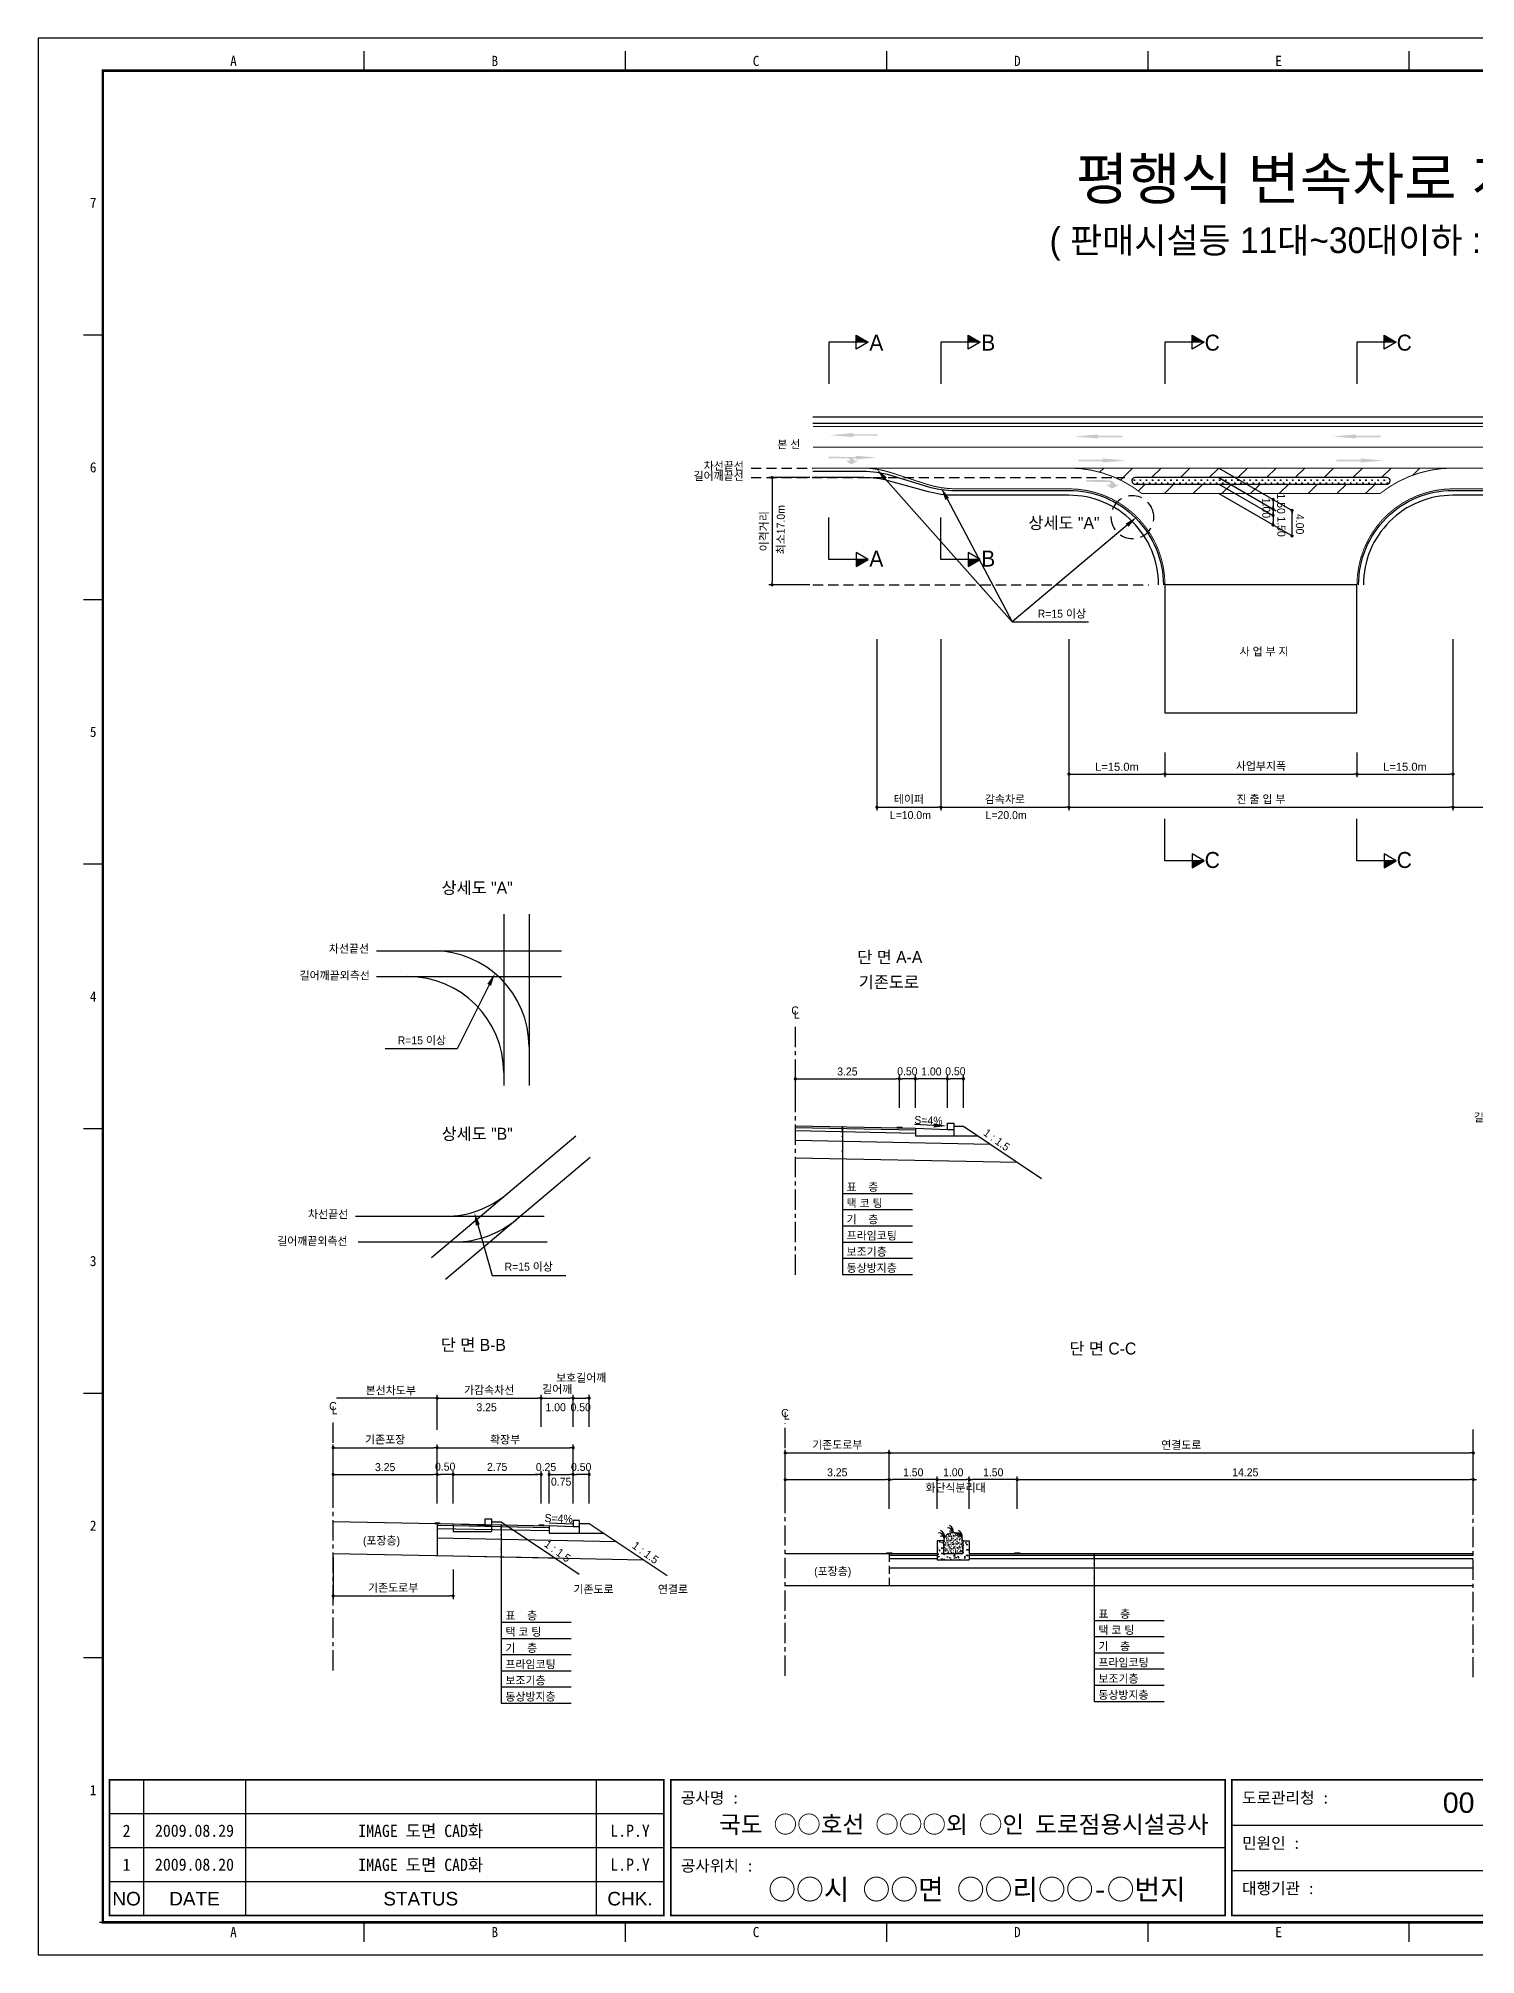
# Model space of a CAD drawing. Header units: millimetres. Extents: x 487 to 911, y -10 to 289.
# Drawn here: x 487.3 to 711.8, y -9.9 to 289.4 of the extents above; entities that cross this region are included whole.
import ezdxf
from ezdxf.enums import TextEntityAlignment as Align

# ---------------------------------------------------------------- set-up
doc = ezdxf.new("R2010")
doc.units = ezdxf.units.MM
doc.linetypes.add('CENTER', pattern=[50.8, 31.75, -6.35, 6.35, -6.35])
doc.linetypes.add('HIDDEN', pattern=[9.525, 6.35, -3.175])
for name, color, linetype in [('CC-GSTR-0004', 4, 'Continuous'), ('CM-LANE-0030', 30, 'Continuous'), ('CZ-DIMT-0002', 7, 'Continuous'), ('CZ-EXST-0002', 1, 'Continuous'), ('CZ-LIN1-0007', 7, 'Continuous'), ('CZ-LIN2-0003', 3, 'Continuous'), ('CZ-LINE-0001', 7, 'Continuous'), ('CZ-TEXT-BOX0', 7, 'Continuous'), ('TITLE', 7, 'Continuous')]:
    doc.layers.add(name, color=color, linetype=linetype)
doc.styles.add('견고딕', font='arial.ttf')
doc.styles.add('돋움', font='')
doc.styles.add('돋음체', font='')
doc.styles.get('돋움').set_extended_font_data('Dotum')
doc.styles.get('돋음체').set_extended_font_data('DotumChe')

# ---------------------------------------------------------------- blocks, each defined once
blk = doc.blocks.new('_Dot')
at = {"color": 0, "linetype": 'ByBlock', "lineweight": -2}
blk.add_line((-0.5, 0), (-1, 0), dxfattribs=at)
at = {"color": 0, "linetype": 'ByBlock', "const_width": 0.5}
blk.add_lwpolyline([(-0.25, 0, 1), (0.25, 0, 1)], format="xyb", close=True, dxfattribs=at)

msp = doc.modelspace()

# ---------------------------------------------------------------- hatches: boundary and pattern name
at = {"layer": 'CM-LANE-0030'}
h = msp.add_hatch(dxfattribs=at)
h.set_pattern_fill('ANSI31', color=256, style=0)
h.set_pattern_definition([(45, (64.0285, -8.1862), (-2.245064, 2.245064), [])])
h.paths.add_polyline_path([(708.29, 222.3), (648.29, 222.3, -0.170323), (659.69, 218.3), (696.89, 218.3, -0.170323)])
h.paths.add_polyline_path([(697.97, 220.8, -0.750696), (698.24, 219.88, 0.001926), (698.11, 219.8), (658.46, 219.8, 0.001926), (658.34, 219.88, -0.750696), (658.61, 220.8)], flags=16)
at = {"layer": 'CZ-EXST-0002'}
h = msp.add_hatch(dxfattribs=at)
h.set_pattern_fill('AR-CONC', color=256, scale=0.01, style=0)
h.set_pattern_definition([(50, (-480.4076, 3535.5528), (1.8218467, -0.15939086), [0.1905, -2.0955]), (355, (-480.4076, 3535.5528), (-0.3524283, 1.9105664), [0.1524, -1.6764]), (100.451, (-480.2558, 3535.5396), (1.469425, 1.7511669), [0.1619, -1.7809]), (46.1842, (-480.4076, 3536.0608), (2.7107904, -0.4204233), [0.28575, -3.14325]), (96.6356, (-480.1818, 3536.0258), (2.3740423, 2.4742556), [0.24285, -2.67135]), (351.184, (-480.4076, 3536.0608), (2.374046, 2.4742512), [0.2286, -2.5146]), (21, (-480.1536, 3535.9338), (1.5161488, -1.0226552), [0.1905, -2.0955]), (326, (-480.1536, 3535.9338), (0.6180203, 1.8418797), [0.1524, -1.6764]), (71.4514, (-480.0273, 3535.8486), (2.1341649, 0.8192286), [0.1619, -1.7809]), (37.5, (-480.40765, 3535.55285), (0.03088603, 0.84555039), [0, -1.65608, 0, -1.7018, 0, -1.68275]), (7.5, (-480.40765, 3535.55285), (0.66819663, 1.00180575), [0, -0.97028, 0, -1.61798, 0, -0.64135]), (327.5, (-480.9741, 3535.55285), (1.35590595, -0.05728744), [0, -0.635, 0, -1.9812, 0, -2.6289]), (317.5, (-481.2281, 3535.5528), (1.4812918, 0.2542649), [0, -0.8255, 0, -1.31572, 0, -1.8669])])
h.paths.add_polyline_path([(632.71, 51.71), (632.71, 54.71), (631.71, 54.71), (631.71, 52.71), (628.71, 52.71), (628.71, 54.71), (627.71, 54.71), (627.71, 51.71)])
h = msp.add_hatch(dxfattribs=at)
h.set_pattern_fill('AR-SAND', color=256, scale=0.01, style=0)
h.set_pattern_definition([(37.5, (-480.40765, 3535.55285), (-0.016000313, 0.489413237), [0, -0.38608, 0, -0.4318, 0, -0.41275]), (7.5, (-480.40765, 3535.55285), (0.44952328, 0.7168251), [0, -0.20828, 0, -0.34798, 0, -0.13335]), (327.5, (-480.72007, 3535.55285), (0.79099237, 0.001437185), [0, -0.127, 0, -0.4572, 0, -0.5969]), (317.5, (-480.7201, 3535.55285), (0.76355645, 0.22292932), [0, -0.0635, 0, -0.29972, 0, -0.3429])])
edge = h.paths.add_edge_path()
edge.add_ellipse((630.21, 54.71), major_axis=(-1.5, 0), ratio=0.829212, start_angle=180, end_angle=360)
edge.add_line((628.71, 54.71), (628.71, 52.71))
edge.add_line((628.71, 52.71), (631.71, 52.71))
edge.add_line((631.71, 52.71), (631.71, 54.71))
at = {"layer": 'CZ-LIN1-0007'}
for points in [[(614.59, 227.76), (614.59, 227.55), (618.42, 227.55), (618.42, 227.33), (614.59, 227.33), (614.59, 227.12), (610.94, 227.44)], [(652.83, 227.55), (652.83, 227.34), (656.65, 227.34), (656.65, 227.12), (652.83, 227.12), (652.83, 226.91), (649.18, 227.23)], [(693.15, 227.55), (693.15, 227.34), (696.97, 227.34), (696.97, 227.12), (693.15, 227.12), (693.15, 226.91), (689.5, 227.23)], [(613.86, 224.04, -0.267976), (614.76, 223.44), (615.32, 223.44), (614.29, 222.86), (613.45, 223.43), (614.06, 223.44, 0.504994), (613.79, 223.8), (610.74, 223.82), (610.74, 224.06)], [(614.99, 224.22), (614.99, 224.02), (611.56, 224.02), (611.56, 223.83), (614.99, 223.83), (614.99, 223.64), (618.26, 223.93)], [(653.55, 223.8), (653.55, 223.59), (649.73, 223.59), (649.73, 223.37), (653.55, 223.37), (653.55, 223.16), (657.2, 223.48)], [(693.87, 223.8), (693.87, 223.59), (690.05, 223.59), (690.05, 223.37), (693.87, 223.37), (693.87, 223.16), (697.52, 223.48)], [(654.53, 220.4, -0.267976), (655.56, 219.72), (656.19, 219.72), (655.01, 219.06), (654.07, 219.71), (654.76, 219.72, 0.504994), (654.46, 220.13), (650.99, 220.15), (650.99, 220.43)], [(622.17, 119.2), (622.17, 119.33), (621.42, 119.34), (621.42, 119.22)], [(549.95, 57.39), (549.95, 57.52), (549.2, 57.53), (549.2, 57.41)], [(566.2, 57.07), (566.2, 57.19), (565.45, 57.21), (565.45, 57.08)], [(620.59, 52.71), (620.59, 52.83), (619.84, 52.83), (619.84, 52.71)], [(640.59, 52.71), (640.59, 52.83), (639.84, 52.83), (639.84, 52.71)]]:
    msp.add_hatch(color=256, dxfattribs=at).paths.add_polyline_path(points)
at = {"layer": 'CZ-LIN2-0003'}
h = msp.add_hatch(dxfattribs=at)
h.set_pattern_fill('CROSS', color=256, scale=0.075, style=0)
h.set_pattern_definition([(0, (64.02854, -8.18623), (0.47625, 0.47625), [0.238125, -0.714375]), (90, (64.1476, -8.3053), (-0.47625, 0.47625), [0.238125, -0.714375])])
h.paths.add_polyline_path([(698.11, 219.8, -0.001926), (698.24, 219.88, 0.750696), (697.97, 220.8), (658.61, 220.8, 0.750696), (658.34, 219.88, -0.001926), (658.46, 219.8)])
at = {"layer": 'CZ-LINE-0001'}
for points in [[(615.03, 243.07), (615.03, 241.97), (616.94, 241.97)], [(632.53, 243.07), (632.53, 241.97), (634.43, 241.97)], [(667.53, 243.07), (667.53, 241.97), (669.43, 241.97)], [(697.53, 243.07), (697.53, 241.97), (699.43, 241.97)], [(616.94, 208.01), (615.03, 208.01), (615.03, 206.92)], [(634.43, 208.01), (632.53, 208.01), (632.53, 206.92)], [(669.43, 160.94), (667.53, 160.94), (667.53, 159.84)], [(699.43, 160.94), (697.53, 160.94), (697.53, 159.84)]]:
    msp.add_hatch(color=256, dxfattribs=at).paths.add_polyline_path(points)

# ---------------------------------------------------------------- linework, layer by layer
at = {"color": 0, "linetype": 'ByBlock', "lineweight": -2}
for p, q in [((680.18, 217.14), (680.18, 216.89)), ((680.18, 216.14), (680.18, 216.39)), ((680.18, 215.64), (680.18, 215.39)), ((680.18, 215.14), (680.18, 215.39)), ((680.18, 213.64), (680.18, 213.89)), ((683.14, 215.44), (683.14, 215.19)), ((683.14, 211.94), (683.14, 212.19)), ((549.33, 77), (549.08, 77)), ((711.71, 64.26), (711.96, 64.26))]:
    msp.add_line(p, q, dxfattribs=at)
at = {"color": 0, "linetype": 'ByBlock', "const_width": 0.25}
for points in [[(680.18, 217.27, 1), (680.18, 217.52, 1)], [(680.18, 216.02, 1), (680.18, 215.77, 1)], [(680.18, 215.77, 1), (680.18, 216.02, 1)], [(683.14, 215.56, 1), (683.14, 215.81, 1)], [(680.18, 215.02, 1), (680.18, 214.77, 1)], [(680.18, 213.52, 1), (680.18, 213.27, 1)], [(683.14, 211.81, 1), (683.14, 211.56, 1)], [(549.45, 77, 1), (549.7, 77, 1)], [(711.59, 64.26, 1), (711.34, 64.26, 1)]]:
    msp.add_lwpolyline(points, format="xyb", close=True, dxfattribs=at)
at = {"layer": 'CC-GSTR-0004'}
for p, q in [((629.29, 118.96), (629.29, 119.96)), ((629.29, 119.96), (630.29, 119.96)), ((630.29, 119.96), (630.29, 117.96)), ((624.29, 119.16), (624.29, 117.96)), ((624.29, 119.16), (629.29, 118.96)), ((624.29, 117.96), (630.29, 117.96)), ((629.29, 118.96), (630.29, 118.96))]:
    msp.add_line(p, q, dxfattribs=at)
for points in [[(608.29, 230.3), (778.29, 230.3)], [(608.29, 229.3), (778.29, 229.3)], [(571.83, 56.9), (570.83, 56.9), (567.08, 57.05), (567.08, 55.9), (571.83, 55.9), (571.83, 57.9), (570.83, 57.9), (570.83, 56.9)]]:
    msp.add_lwpolyline(points, dxfattribs=at)
for points in [[(608.29, 221.8), (616.09, 221.8, -0.072993), (620.4, 221.17), (620.4, 221.17), (626.18, 219.43), (626.18, 219.43, 0.072993), (630.49, 218.8), (648.29, 218.8, -0.414214), (663.04, 204.05)], [(693.54, 204.05, -0.414214), (708.29, 218.8), (747.17, 218.8), (747.17, 218.8, 0.03724), (749.39, 218.96), (767.18, 221.63, -0.03724), (769.41, 221.8), (769.41, 221.8), (778.29, 221.8)], [(662.29, 204.05, 0.414214), (648.29, 218.05), (630.31, 218.05, -0.067192), (626.34, 218.59), (620.24, 220.26, 0.067192), (616.26, 220.8), (608.29, 220.8)], [(778.29, 220.8), (769.31, 220.8), (769.31, 220.8, 0.034174), (767.27, 220.66), (749.3, 218.19), (749.3, 218.19, -0.034174), (747.26, 218.05), (747.26, 218.05), (708.29, 218.05, 0.414214), (694.29, 204.05)]]:
    msp.add_lwpolyline(points, format="xyb", dxfattribs=at)
at = {"layer": 'CM-LANE-0030', "const_width": 0.15}
msp.add_lwpolyline([(608.29, 225.55), (778.29, 225.55)], dxfattribs=at)
msp.add_lwpolyline([(696.89, 218.3), (659.69, 218.3, 0.170323), (648.29, 222.3), (708.29, 222.3, 0.170323)], format="xyb", close=True, dxfattribs=at)
at = {"layer": 'CZ-EXST-0002'}
for p, q in [((559.97, 152.62), (559.97, 125.84)), ((563.95, 152.62), (563.95, 125.84)), ((540.08, 146.88), (569.02, 146.88)), ((540.08, 142.86), (569.02, 142.86)), ((548.69, 98.97), (571.24, 117.96)), ((550.9, 95.6), (573.5, 114.63)), ((536.81, 105.4), (566.29, 105.4)), ((537.23, 101.4), (566.77, 101.4)), ((533.33, 57.73), (552.08, 57.35)), ((552.08, 57.35), (557.08, 57.15)), ((552.08, 57.35), (552.08, 56.15)), ((557.08, 58.15), (558.08, 58.15)), ((557.08, 57.15), (557.08, 58.15)), ((557.08, 57.15), (558.08, 57.15)), ((558.08, 58.15), (558.08, 56.15)), ((558.08, 57.65), (559.58, 57.65)), ((559.58, 57.65), (571.78, 49.52)), ((552.08, 56.15), (558.08, 56.15)), ((533.33, 52.73), (568, 52.03)), ((603.96, 52.71), (620.21, 52.71)), ((603.96, 47.71), (620.21, 47.71))]:
    msp.add_line(p, q, dxfattribs=at)
at = {"layer": 'CZ-LIN1-0007'}
for p, q in [((621.42, 119.34), (622.17, 119.33)), ((621.42, 119.22), (622.17, 119.2)), ((622.17, 119.33), (622.17, 119.2)), ((549.2, 57.53), (549.95, 57.52)), ((549.2, 57.41), (549.95, 57.39)), ((549.95, 57.52), (549.95, 57.39)), ((565.45, 57.21), (566.2, 57.19)), ((565.45, 57.08), (566.2, 57.07)), ((566.2, 57.19), (566.2, 57.07)), ((619.84, 52.71), (619.84, 52.83)), ((619.84, 52.83), (620.59, 52.83)), ((620.59, 52.71), (619.84, 52.71)), ((620.59, 52.83), (620.59, 52.71)), ((639.84, 52.83), (640.59, 52.83)), ((639.84, 52.71), (639.84, 52.83)), ((640.59, 52.71), (639.84, 52.71)), ((640.59, 52.83), (640.59, 52.71))]:
    msp.add_line(p, q, dxfattribs=at)
at = {"layer": 'CZ-LIN1-0007', "const_width": 0.15}
for points in [[(608.29, 228.8), (778.29, 228.8)], [(632.1, 222.3), (648.29, 222.3)], [(708.29, 222.3), (738.89, 222.3)]]:
    msp.add_lwpolyline(points, dxfattribs=at)
for points in [[(663.29, 204.05, 0.414214), (648.29, 219.05), (630.66, 219.05, -0.07872), (626.03, 219.78), (626.03, 219.78), (620.55, 221.56, 0.07872), (615.91, 222.3), (608.29, 222.3)], [(778.29, 222.3), (769.5, 222.3, 0.040295), (767.09, 222.1), (749.48, 219.24), (749.48, 219.24, -0.040295), (747.08, 219.05), (747.08, 219.05), (708.29, 219.05, 0.414214), (693.29, 204.05)]]:
    msp.add_lwpolyline(points, format="xyb", dxfattribs=at)
at = {"layer": 'CZ-LIN1-0007', "linetype": 'HIDDEN', "const_width": 0.15}
msp.add_lwpolyline([(615.91, 222.3), (632.1, 222.3)], dxfattribs=at)
at = {"layer": 'CZ-LIN1-0007'}
msp.add_ellipse((630.21, 54.71), major_axis=(-1.5, 0), ratio=0.829212, start_param=3.141593, end_param=6.283185, dxfattribs=at)
at = {"layer": 'CZ-LIN2-0003'}
for p, q in [((605.54, 119.54), (624.29, 119.16)), ((605.54, 119.29), (624.29, 118.91)), ((605.54, 118.79), (624.29, 118.41)), ((605.54, 117.29), (635.97, 116.68)), ((630.29, 119.46), (631.79, 119.46)), ((630.29, 117.96), (634.04, 117.96)), ((631.79, 119.46), (644, 111.33)), ((605.54, 114.54), (640.22, 113.84)), ((549.58, 57.4), (549.58, 52.4)), ((549.58, 57.4), (567.08, 57.05)), ((549.58, 57.15), (567.08, 56.8)), ((571.83, 57.4), (573.33, 57.4)), ((573.33, 57.4), (585.53, 49.27)), ((549.58, 56.65), (567.08, 56.3)), ((549.58, 55.15), (577.54, 54.59)), ((571.83, 55.9), (575.58, 55.9)), ((628.71, 54.71), (627.71, 54.71)), ((627.71, 54.71), (627.71, 51.71)), ((628.71, 54.71), (628.71, 52.71)), ((631.71, 54.71), (631.71, 52.71)), ((631.71, 54.71), (632.71, 54.71)), ((632.71, 54.71), (632.71, 51.71)), ((549.58, 52.4), (581.79, 51.76)), ((620.21, 52.71), (627.71, 52.71)), ((620.21, 52.46), (627.71, 52.46)), ((620.21, 51.96), (627.71, 51.96)), ((627.71, 51.71), (632.71, 51.71)), ((628.71, 52.71), (631.71, 52.71)), ((632.71, 52.71), (711.46, 52.71)), ((632.71, 52.46), (711.46, 52.46)), ((632.71, 51.96), (711.46, 51.96)), ((620.21, 50.46), (711.46, 50.46)), ((620.21, 47.71), (711.46, 47.71))]:
    msp.add_line(p, q, dxfattribs=at)
msp.add_lwpolyline([(658.34, 219.88, -0.001926), (658.46, 219.8), (698.11, 219.8, -0.001926), (698.24, 219.88, 0.750696), (697.97, 220.8), (658.61, 220.8, 0.750696)], format="xyb", close=True, dxfattribs=at)
msp.add_lwpolyline([(693.29, 204.05), (663.29, 204.05), (663.29, 184.05), (693.29, 184.05)], close=True, dxfattribs=at)
for centre, radius, start, end in [((548.95, 131.88), 15, 0, 90), ((544.97, 127.86), 15, 0, 90), ((550.84, 120.4), 15, 270, 310.097), ((552.3, 116.4), 15, 270, 310.097), ((629.23, 56.17), 1, 347.1802, 67.3267), ((627.94, 55.05), 0.88, 7.8639, 92.7752), ((628.4, 55.02), 0.44, 19.771, 124.0366), ((627.84, 55.39), 1, 347.1802, 67.3267), ((629.34, 55.83), 0.88, 7.8639, 92.7752), ((629.8, 55.8), 0.44, 19.771, 124.0366), ((630.73, 55.05), 0.88, 7.8639, 92.7752), ((631.19, 55.02), 0.44, 19.771, 124.0366), ((630.63, 55.39), 1, 347.1802, 67.3267)]:
    msp.add_arc(centre, radius, start, end, dxfattribs=at)
at = {"layer": 'CZ-LINE-0001'}
for p, q in [((615.03, 240.87), (615.03, 243.07)), ((615.03, 243.07), (616.94, 241.97)), ((632.53, 240.87), (632.53, 243.07)), ((632.53, 243.07), (634.43, 241.97)), ((667.53, 240.87), (667.53, 243.07)), ((667.53, 243.07), (669.43, 241.97)), ((697.53, 240.87), (697.53, 243.07)), ((697.53, 243.07), (699.43, 241.97)), ((616.94, 241.97), (610.79, 241.97)), ((610.79, 241.97), (610.79, 235.43)), ((616.94, 241.97), (615.03, 240.87)), ((634.43, 241.97), (628.29, 241.97)), ((628.29, 241.97), (628.29, 235.43)), ((634.43, 241.97), (632.53, 240.87)), ((669.43, 241.97), (663.29, 241.97)), ((663.29, 241.97), (663.29, 235.43)), ((669.43, 241.97), (667.53, 240.87)), ((699.43, 241.97), (693.29, 241.97)), ((693.29, 241.97), (693.29, 235.43)), ((699.43, 241.97), (697.53, 240.87)), ((671.68, 222.3), (683.14, 215.69)), ((607.79, 220.8), (601.41, 220.8)), ((601.91, 220.3), (601.91, 204.55)), ((671.68, 220.8), (680.68, 215.61)), ((671.68, 219.8), (680.18, 214.89)), ((671.68, 218.3), (683.14, 211.69)), ((680.18, 216.89), (680.18, 213.39)), ((683.14, 211.69), (683.14, 215.69)), ((610.79, 208.01), (610.79, 214.56)), ((628.29, 208.01), (628.29, 214.56)), ((616.94, 208.01), (610.79, 208.01)), ((616.94, 208.01), (615.03, 209.11)), ((615.03, 209.11), (615.03, 206.92)), ((615.03, 206.92), (616.94, 208.01)), ((634.43, 208.01), (628.29, 208.01)), ((634.43, 208.01), (632.53, 209.11)), ((632.53, 209.11), (632.53, 206.92)), ((632.53, 206.92), (634.43, 208.01)), ((607.79, 204.05), (601.41, 204.05)), ((639.4, 198.28), (651.34, 198.28)), ((618.29, 195.58), (618.29, 168.81)), ((628.29, 195.58), (628.29, 168.81)), ((628.29, 195.58), (628.29, 168.81)), ((648.29, 195.58), (648.29, 168.81)), ((708.29, 195.58), (708.29, 168.81)), ((648.29, 177.86), (648.29, 168.81)), ((648.29, 177.86), (648.29, 173.98)), ((663.29, 177.86), (663.29, 173.98)), ((663.29, 177.86), (663.29, 173.98)), ((693.29, 177.86), (693.29, 173.98)), ((693.29, 177.86), (693.29, 173.98)), ((708.29, 177.86), (708.29, 173.98)), ((708.29, 177.86), (708.29, 168.81)), ((648.79, 174.48), (662.79, 174.48)), ((663.79, 174.48), (692.79, 174.48)), ((693.79, 174.48), (707.79, 174.48)), ((618.79, 169.31), (627.79, 169.31)), ((628.79, 169.31), (647.79, 169.31)), ((648.79, 169.31), (707.79, 169.31)), ((708.79, 169.31), (747.79, 169.31)), ((663.29, 160.94), (663.29, 167.48)), ((693.29, 160.94), (693.29, 167.48)), ((669.43, 160.94), (667.53, 162.04)), ((667.53, 162.04), (667.53, 159.84)), ((699.43, 160.94), (697.53, 162.04)), ((697.53, 162.04), (697.53, 159.84)), ((669.43, 160.94), (663.29, 160.94)), ((667.53, 159.84), (669.43, 160.94)), ((699.43, 160.94), (693.29, 160.94)), ((697.53, 159.84), (699.43, 160.94)), ((605.54, 122.33), (605.54, 127.38)), ((606.04, 126.88), (621.29, 126.88)), ((621.79, 122.33), (621.79, 127.38)), ((621.79, 122.33), (621.79, 127.38)), ((623.79, 126.88), (622.29, 126.88)), ((624.29, 122.33), (624.29, 127.38)), ((624.29, 122.33), (624.29, 127.38)), ((628.79, 126.88), (624.79, 126.88)), ((629.29, 122.33), (629.29, 127.38)), ((629.29, 124.77), (629.29, 127.38)), ((631.29, 126.88), (629.79, 126.88)), ((631.79, 122.33), (631.79, 127.38)), ((612.89, 119.4), (612.89, 96.32)), ((612.89, 108.97), (623.83, 108.97)), ((612.89, 106.44), (623.83, 106.44)), ((612.89, 103.91), (623.83, 103.91)), ((612.89, 101.38), (623.83, 101.38)), ((612.89, 98.85), (623.83, 98.85)), ((612.89, 96.32), (623.83, 96.32)), ((549.58, 77), (533.83, 77)), ((549.58, 72.02), (549.58, 77.5)), ((549.58, 72.52), (549.58, 77.5)), ((550.08, 77), (565.33, 77)), ((565.83, 72.52), (565.83, 77.5)), ((565.83, 72.52), (565.83, 77.5)), ((566.33, 77), (570.33, 77)), ((570.83, 72.52), (570.83, 77.5)), ((570.83, 72.52), (570.83, 77.5)), ((571.33, 77), (572.83, 77)), ((573.33, 72.52), (573.33, 77.5)), ((533.33, 65.57), (533.33, 69.75)), ((533.83, 69.25), (549.08, 69.25)), ((549.58, 65.57), (549.58, 69.75)), ((549.58, 65.57), (549.58, 69.75)), ((550.08, 69.25), (570.33, 69.25)), ((570.83, 65.57), (570.83, 69.75)), ((603.96, 64.76), (603.96, 68.93)), ((620.21, 64.76), (620.21, 68.93)), ((620.21, 64.76), (620.21, 68.93)), ((711.46, 64.76), (711.46, 68.93)), ((604.46, 68.43), (619.71, 68.43)), ((620.71, 68.43), (710.96, 68.43)), ((533.33, 60.52), (533.33, 65.57)), ((533.83, 65.07), (549.08, 65.07)), ((549.58, 60.52), (549.58, 65.57)), ((549.58, 60.52), (549.58, 65.57)), ((551.58, 65.07), (550.08, 65.07)), ((552.08, 60.52), (552.08, 65.57)), ((552.08, 60.52), (552.08, 65.57)), ((552.58, 65.07), (565.33, 65.07)), ((565.33, 65.07), (564.83, 65.07)), ((565.83, 60.52), (565.83, 65.57)), ((565.83, 60.52), (565.83, 65.57)), ((567.08, 60.52), (567.08, 65.57)), ((567.08, 60.52), (567.08, 65.57)), ((567.58, 65.07), (568.08, 65.07)), ((567.58, 65.07), (570.33, 65.07)), ((570.83, 62.96), (570.83, 65.57)), ((570.83, 60.52), (570.83, 65.57)), ((572.83, 65.07), (571.33, 65.07)), ((573.33, 60.52), (573.33, 65.57)), ((603.96, 59.7), (603.96, 64.76)), ((604.46, 64.26), (619.71, 64.26)), ((620.21, 59.7), (620.21, 64.76)), ((620.21, 59.7), (620.21, 64.76)), ((627.21, 64.26), (620.71, 64.26)), ((627.71, 59.7), (627.71, 64.76)), ((627.71, 59.7), (627.71, 64.76)), ((628.21, 64.26), (632.21, 64.26)), ((632.71, 59.7), (632.71, 64.76)), ((632.71, 59.7), (632.71, 64.76)), ((639.71, 64.26), (633.21, 64.26)), ((640.21, 59.7), (640.21, 64.76)), ((640.21, 59.7), (640.21, 64.76)), ((640.71, 64.26), (710.96, 64.26)), ((711.46, 59.7), (711.46, 64.76)), ((711.46, 59.7), (711.46, 64.76)), ((559.59, 57.21), (559.59, 29.34)), ((533.33, 52.23), (533.33, 45.61)), ((652.24, 52.71), (652.24, 29.62)), ((552.08, 50.22), (552.08, 45.61)), ((533.83, 46.11), (551.58, 46.11)), ((559.59, 42), (570.52, 42)), ((652.24, 42.28), (663.17, 42.28)), ((559.59, 39.47), (570.52, 39.47)), ((652.24, 39.75), (663.17, 39.75)), ((559.59, 36.94), (570.52, 36.94)), ((652.24, 37.22), (663.17, 37.22)), ((559.59, 34.41), (570.52, 34.41)), ((652.24, 34.69), (663.17, 34.69)), ((559.59, 31.88), (570.52, 31.88)), ((652.24, 32.16), (663.17, 32.16)), ((559.59, 29.34), (570.52, 29.34)), ((652.24, 29.62), (663.17, 29.62))]:
    msp.add_line(p, q, dxfattribs=at)
at = {"layer": 'CZ-LINE-0001', "linetype": 'HIDDEN', "ltscale": 0.25}
for p, q in [((598.63, 222.3), (608.29, 222.3)), ((598.63, 220.8), (657.02, 220.8)), ((608.29, 204.05), (660.77, 204.05))]:
    msp.add_line(p, q, dxfattribs=at)
at = {"layer": 'CZ-LINE-0001', "linetype": 'HIDDEN', "ltscale": 0.35}
msp.add_line((661.53, 215.02), (661.53, 215.02), dxfattribs=at)
at = {"layer": 'CZ-LINE-0001', "linetype": 'CENTER', "ltscale": 0.1}
for p, q in [((605.54, 96.26), (605.54, 135.64)), ((533.33, 34.45), (533.33, 73.83)), ((603.96, 33.63), (603.96, 73.01)), ((711.46, 33.38), (711.46, 72.76))]:
    msp.add_line(p, q, dxfattribs=at)
at = {"layer": 'CZ-LINE-0001', "linetype": 'HIDDEN', "ltscale": 0.2}
msp.add_line((620.21, 52.71), (620.21, 47.71), dxfattribs=at)
at = {"layer": 'CZ-LINE-0001'}
for points in [[(619.59, 220.62), (639.4, 198.28)], [(629.25, 217.47), (639.4, 198.28)], [(657.36, 213.37), (639.4, 198.28)], [(557.71, 141.56), (552.7, 131.54), (541.47, 131.54)], [(627.16, 119.6), (624.16, 119.72)], [(555.93, 104.05), (558.17, 96.17), (569.66, 96.17)], [(570.72, 57.31), (567.08, 57.46)]]:
    msp.add_lwpolyline(points, dxfattribs=at)
at = {"layer": 'CZ-LINE-0001', "linetype": 'HIDDEN', "ltscale": 0.35}
msp.add_arc((658.2, 214.62), 3.35, 6.7667, 6.749, dxfattribs=at)
at = {"layer": 'CZ-LINE-0001', "linetype": 'ByBlock'}
for centre, start, end in [((612.89, 119.34), 0, 180), ((612.89, 119.34), 0, 180), ((612.89, 119.34), 180, 0), ((612.89, 119.34), 180, 0), ((612.89, 119.14), 0, 180), ((612.89, 119.14), 0, 180), ((612.89, 119.14), 180, 0), ((612.89, 119.14), 180, 0), ((612.89, 118.9), 0, 180), ((612.89, 118.9), 0, 180), ((612.89, 118.9), 180, 0), ((612.89, 118.9), 180, 0), ((612.89, 118.65), 0, 180), ((612.89, 118.65), 0, 180), ((612.89, 118.65), 180, 0), ((612.89, 118.65), 180, 0), ((612.89, 117.85), 0, 180), ((612.89, 117.85), 0, 180), ((612.89, 117.85), 180, 0), ((612.89, 117.85), 180, 0), ((612.89, 115.62), 0, 180), ((612.89, 115.62), 0, 180), ((612.89, 115.62), 180, 0), ((612.89, 115.62), 180, 0), ((652.24, 52.65), 0, 180), ((652.24, 52.65), 0, 180), ((652.24, 52.65), 180, 0), ((652.24, 52.65), 180, 0), ((652.24, 52.44), 0, 180), ((652.24, 52.44), 0, 180), ((652.24, 52.44), 180, 0), ((652.24, 52.44), 180, 0), ((652.24, 52.21), 0, 180), ((652.24, 52.21), 0, 180), ((652.24, 52.21), 180, 0), ((652.24, 52.21), 180, 0), ((652.23, 51.96), 0, 180), ((652.23, 51.96), 0, 180), ((652.23, 51.96), 180, 0), ((652.23, 51.96), 180, 0), ((652.23, 51.16), 0, 180), ((652.23, 51.16), 0, 180), ((652.23, 51.16), 180, 0), ((652.23, 51.16), 180, 0), ((652.23, 48.93), 0, 180), ((652.23, 48.93), 0, 180), ((652.23, 48.93), 180, 0), ((652.23, 48.93), 180, 0)]:
    msp.add_arc(centre, 0.0625, start, end, dxfattribs=at)
at = {"layer": 'CZ-LINE-0001'}
for centre, start, end in [((559.59, 57.15), 0, 180), ((559.59, 57.15), 0, 180), ((559.59, 57.15), 180, 0), ((559.59, 57.15), 180, 0), ((559.59, 56.94), 0, 180), ((559.59, 56.94), 0, 180), ((559.59, 56.94), 180, 0), ((559.59, 56.94), 180, 0), ((559.58, 56.46), 0, 180), ((559.58, 56.46), 0, 180), ((559.58, 56.46), 180, 0), ((559.58, 56.46), 180, 0), ((559.58, 55.66), 0, 180), ((559.58, 55.66), 0, 180), ((559.58, 55.66), 180, 0), ((559.58, 55.66), 180, 0), ((559.59, 56.71), 0, 180), ((559.59, 56.71), 0, 180), ((559.59, 56.71), 180, 0), ((559.59, 56.71), 180, 0), ((559.58, 53.42), 0, 180), ((559.58, 53.42), 0, 180), ((559.58, 53.42), 180, 0), ((559.58, 53.42), 180, 0)]:
    msp.add_arc(centre, 0.0625, start, end, dxfattribs=at)
for points in [[(619.34, 220.4), (618.26, 222.11), (619.84, 220.84)], [(628.96, 217.31), (628.32, 219.23), (629.55, 217.62)], [(657.15, 213.62), (658.89, 214.66), (657.58, 213.11)], [(557.41, 141.71), (558.6, 143.35), (558, 141.41)], [(627.18, 119.93), (629.16, 119.52), (627.15, 119.27)], [(555.61, 103.96), (555.39, 105.98), (556.25, 104.14)]]:
    msp.add_solid(points, dxfattribs=at)
at = {"layer": 'TITLE', "color": 7, "linetype": 'Continuous'}
for p, q in [((538.17, 284.39), (538.17, 287.41)), ((578.99, 284.39), (578.99, 287.41)), ((619.81, 284.39), (619.81, 287.41)), ((660.64, 284.39), (660.64, 287.41)), ((701.46, 284.39), (701.46, 287.41)), ((497.34, 243.06), (494.32, 243.06)), ((497.34, 201.73), (494.32, 201.73)), ((497.34, 160.4), (494.32, 160.4)), ((497.34, 119.07), (494.32, 119.07)), ((497.34, 77.74), (494.32, 77.74)), ((497.34, 36.42), (494.32, 36.42)), ((538.17, -7.94), (538.17, -4.91)), ((578.99, -7.94), (578.99, -4.91)), ((619.81, -7.94), (619.81, -4.91)), ((660.64, -7.94), (660.64, -4.91)), ((701.46, -7.94), (701.46, -4.91))]:
    msp.add_line(p, q, dxfattribs=at)
at = {"layer": 'TITLE', "ltscale": 150}
for p, q in [((503.71, 17.37), (503.71, -3.85)), ((519.62, 17.37), (519.62, -3.85)), ((574.4, 17.37), (574.4, -3.85)), ((585.01, 12.06), (498.4, 12.06)), ((673.74, 10.3), (760.35, 10.3)), ((585.01, 6.76), (498.4, 6.76)), ((672.68, 6.76), (586.07, 6.76)), ((673.74, 3.22), (760.35, 3.22)), ((585.01, 1.45), (498.4, 1.45))]:
    msp.add_line(p, q, dxfattribs=at)
at = {"layer": 'TITLE'}
msp.add_line((905.7, -4.91), (496.84, -4.91), dxfattribs=at)
msp.add_lwpolyline([(487.26, -9.95), (910.62, -9.95), (910.62, 289.43), (487.26, 289.43)], close=True, dxfattribs=at)
at = {"layer": 'TITLE', "linetype": 'Continuous', "const_width": 0.403}
msp.add_lwpolyline([(497.34, -4.91), (497.34, 284.39), (905.59, 284.39), (905.59, -4.91)], close=True, dxfattribs=at)
at = {"layer": 'TITLE', "ltscale": 150, "const_width": 0.265}
for points in [[(498.4, 17.37), (585.01, 17.37), (585.01, -3.85), (498.4, -3.85)], [(586.07, 17.37), (672.68, 17.37), (672.68, -3.85), (586.07, -3.85)], [(760.35, -3.85), (673.74, -3.85), (673.74, 17.37), (760.35, 17.37)]]:
    msp.add_lwpolyline(points, close=True, dxfattribs=at)

# ---------------------------------------------------------------- block references
at = {"layer": 'CZ-LINE-0001', "xscale": 0.5, "yscale": 0.5, "zscale": 0.5}
for p, rotation in [((601.91, 220.8), 90), ((601.91, 204.05), 270), ((648.29, 174.48), 180), ((663.29, 174.48), 180), ((693.29, 174.48), 180), ((618.29, 169.31), 180), ((628.29, 169.31), 180), ((648.29, 169.31), 180), ((708.29, 169.31), 180), ((605.54, 126.88), 180), ((621.79, 126.88), 180), ((624.29, 126.88), 180), ((629.29, 126.88), 180), ((549.58, 77), 180), ((565.83, 77), 180), ((570.83, 77), 180), ((533.33, 69.25), 180), ((549.58, 69.25), 180), ((603.96, 68.43), 180), ((620.21, 68.43), 180), ((533.33, 65.07), 180), ((549.58, 65.07), 180), ((552.08, 65.07), 180), ((567.08, 65.07), 180), ((567.08, 65.07), 180), ((570.83, 65.07), 180), ((603.96, 64.26), 180), ((620.21, 64.26), 180), ((627.71, 64.26), 180), ((632.71, 64.26), 180), ((640.21, 64.26), 180), ((533.33, 46.11), 180)]:
    msp.add_blockref('_Dot', p, dxfattribs=dict(at, rotation=rotation))
for p in [(663.29, 174.48), (693.29, 174.48), (708.29, 174.48), (628.29, 169.31), (648.29, 169.31), (708.29, 169.31), (621.79, 126.88), (624.29, 126.88), (629.29, 126.88), (631.79, 126.88), (565.83, 77), (570.83, 77), (573.33, 77), (549.58, 69.25), (570.83, 69.25), (620.21, 68.43), (711.46, 68.43), (549.58, 65.07), (552.08, 65.07), (565.83, 65.07), (565.83, 65.07), (570.83, 65.07), (573.33, 65.07), (620.21, 64.26), (627.71, 64.26), (632.71, 64.26), (640.21, 64.26), (711.46, 64.26), (552.08, 46.11)]:
    msp.add_blockref('_Dot', p, dxfattribs=at)

# ---------------------------------------------------------------- texts
at = {"layer": 'CZ-DIMT-0002', "style": '돋움'}
for s, height, p in [('A', 2.5, (618.19, 241.89)), ('B', 2.5, (635.68, 241.89)), ('C', 2.5, (670.68, 241.89)), ('C', 2.5, (700.68, 241.89)), ('본 선', 1.25, (604.51, 225.99)), ('길어깨끝선', 1.25, (593.56, 221.04)), ('차선끝선', 1.25, (594.36, 222.63)), ('상세도 "A"', 1.875, (647.51, 213.73)), ('A', 2.5, (618.19, 208.15)), ('B', 2.5, (635.68, 208.15)), ('R=15 이상', 1.25, (647.18, 199.54)), ('사 업 부 지', 1.25, (678.78, 193.64)), ('L=10.0m', 1.25, (623.51, 168.08)), ('L=20.0m', 1.25, (638.47, 168.08)), ('C', 2.5, (670.68, 161.07)), ('C', 2.5, (700.68, 161.07)), ('차선끝선', 1.25, (535.8, 147.21)), ('길어깨끝외측선', 1.25, (533.57, 143.02)), ('C', 1.25, (605.5, 137.56)), ('L', 1.25, (605.76, 136.91)), ('R=15 이상', 1.25, (547.18, 132.89)), ('차선끝선', 1.25, (532.54, 105.73)), ('길어깨끝외측선', 1.25, (530.08, 101.55)), ('R=15 이상', 1.25, (563.88, 97.53)), ('C', 1.25, (533.29, 75.76)), ('L', 1.25, (533.55, 75.1)), ('C', 1.25, (603.92, 74.68)), ('L', 1.25, (604.18, 74.28))]:
    msp.add_text(s, height=height, dxfattribs=at).set_placement(p, align=Align.MIDDLE_CENTER)
msp.add_text('최소17.0m', height=1.25, rotation=90, dxfattribs=at).set_placement((603.89, 208.83))
for s, rotation, p in [('S=4%', 357.7094, (626.34, 120.39)), ('1 : 1.5', 323.8881, (637, 117.35)), ('S=4%', 357.7094, (568.56, 58.2)), ('1 : 1.5', 323.8881, (568.38, 53.11)), ('1 : 1.5', 323.8881, (582.13, 52.86))]:
    msp.add_text(s, height=1.25, rotation=rotation, dxfattribs=at).set_placement(p, align=Align.MIDDLE_CENTER)
for s, p in [('길어깨외측선', (711.54, 120.22)), ('표    층', (613.55, 109.36)), ('택 코 팅', (613.55, 106.83)), ('기    층', (613.55, 104.3)), ('프라임코팅', (613.55, 101.77)), ('보조기층', (613.55, 99.24)), ('동상방지층', (613.55, 96.7)), ('3.25', (555.71, 74.95)), ('1.00', (566.5, 74.95)), ('0.50', (570.41, 74.95)), ('화단식분리대', (625.86, 62.38)), ('(포장층)', (537.98, 54.11)), ('기존도로', (570.87, 46.51)), ('연결로', (584.06, 46.51)), ('(포장층)', (608.48, 49.32)), ('표    층', (560.24, 42.39)), ('표    층', (652.89, 42.67)), ('택 코 팅', (560.24, 39.86)), ('기    층', (652.89, 37.61)), ('택 코 팅', (652.89, 40.14)), ('프라임코팅', (560.24, 34.8)), ('기    층', (560.24, 37.33)), ('프라임코팅', (652.89, 35.08)), ('보조기층', (560.24, 32.26)), ('보조기층', (652.89, 32.54)), ('동상방지층', (560.24, 29.73)), ('동상방지층', (652.89, 30.01))]:
    msp.add_text(s, height=1.25, dxfattribs=at).set_placement(p)
at = {"layer": 'CZ-DIMT-0002', "char_height": 1.25, "attachment_point": 5, "rotation": 270, "style": '돋움'}
for s, insert in [('1.00', (679.11, 216.06)), ('1.50', (681.43, 216.73)), ('1.50', (681.47, 213.15)), ('4.00', (684.36, 213.53))]:
    msp.add_mtext(s, dxfattribs=dict(at, insert=insert))
at = {"layer": 'CZ-DIMT-0002', "insert": (542.33, 78.14), "char_height": 1.25, "attachment_point": 5, "style": '돋움'}
msp.add_mtext('본선차도부', dxfattribs=at)
at = {"layer": 'CZ-LINE-0001', "insert": (600.71, 212.42), "char_height": 1.25, "attachment_point": 5, "rotation": 90, "style": '돋움'}
msp.add_mtext('\\A1;이격거리', dxfattribs=at)
at = {"layer": 'CZ-LINE-0001', "char_height": 1.25, "attachment_point": 5, "style": '돋움'}
for s, insert in [('\\A1;{\\fArial|b0|i0|c0|p32;L=15.0m}', (655.79, 175.62)), ('\\A1;사업부지폭', (678.29, 175.67)), ('\\A1;{\\fArial|b0|i0|c0|p32;L=15.0m}', (700.79, 175.62)), ('\\A1;테이퍼', (623.29, 170.5)), ('\\A1;감속차로', (638.29, 170.5)), ('\\A1;진 출 입 부', (678.29, 170.5)), ('\\A1;3.25', (613.67, 128.02)), ('\\A1;0.50', (623.04, 128.05)), ('\\A1;1.00', (626.79, 128.02)), ('\\A1;0.50', (630.54, 128.05)), ('\\A1;보호길어깨', (572.08, 80.11)), ('\\A1;가감속차선', (557.7, 78.19)), ('\\A1;길어깨', (568.33, 78.32)), ('\\A1;기존포장', (541.45, 70.45)), ('\\A1;확장부', (560.2, 70.45)), ('\\A1;기존도로부', (612.09, 69.63)), ('\\A1;연결도로', (665.84, 69.62)), ('\\A1;3.25', (541.45, 66.21)), ('\\A1;0.50', (550.83, 66.29)), ('\\A1;2.75', (558.95, 66.25)), ('\\A1;0.25', (566.58, 66.22)), ('\\A1;0.50', (572.08, 66.24)), ('\\A1;3.25', (612.09, 65.4)), ('\\A1;1.50', (623.96, 65.4)), ('\\A1;1.00', (630.21, 65.4)), ('\\A1;1.50', (636.46, 65.4)), ('\\A1;14.25', (675.84, 65.4)), ('\\A1;0.75', (568.95, 63.94)), ('\\A1;기존도로부', (542.7, 47.3))]:
    msp.add_mtext(s, dxfattribs=dict(at, insert=insert))
at = {"layer": 'CZ-TEXT-BOX0', "style": '돋움'}
for s, p in [('상세도 "A"', (555.82, 156.73)), ('단 면 A-A', (620.3, 145.89)), ('기존도로', (620.16, 141.99)), ('상세도 "B"', (555.83, 118.3)), ('단 면 B-B', (555.23, 85.32)), ('단 면 C-C', (653.59, 84.75))]:
    msp.add_text(s, height=1.875, dxfattribs=at).set_placement(p, align=Align.MIDDLE_CENTER)
at = {"layer": 'TITLE', "color": 3, "linetype": 'Continuous', "style": '돋음체'}
for s, p in [('A', (517.75, 285.9)), ('B', (558.58, 285.9)), ('C', (599.4, 285.9)), ('D', (640.23, 285.9)), ('E', (681.05, 285.9)), ('7', (495.83, 263.73)), ('6', (495.83, 222.4)), ('5', (495.83, 181.07)), ('4', (495.83, 139.74)), ('3', (495.83, 98.41)), ('2', (495.83, 57.09)), ('1', (495.83, 15.76)), ('A', (517.75, -6.42)), ('B', (558.58, -6.42)), ('C', (599.4, -6.42)), ('D', (640.23, -6.42)), ('E', (681.05, -6.42))]:
    msp.add_text(s, height=1.59, dxfattribs=at).set_placement(p, align=Align.MIDDLE)
at = {"layer": 'TITLE', "style": '돋움'}
for s, height, p in [('평행식 변속차로 계획평면도', 6.5, (700.68, 267.51)), ('( 판매시설등 11대~30대이하 : 2차로 1개소 연결 )', 4, (700.72, 257.88))]:
    msp.add_text(s, height=height, dxfattribs=at).set_placement(p, align=Align.MIDDLE_CENTER)
at = {"layer": 'TITLE', "style": '돋음체'}
for s, p in [('공사명 : ', (587.66, 13.66)), ('도로관리청 :', (675.34, 13.66)), ('민원인 :', (675.34, 6.58)), ('공사위치 :', (587.66, 3.04)), ('대행기관 :', (675.34, -0.49))]:
    msp.add_text(s, height=1.804, dxfattribs=at).set_placement(p)
at = {"layer": 'TITLE', "color": 7, "linetype": 'Continuous'}
for s, height, style, p in [('00 국토 관리 사무소', 3.1832, '견고딕', (725.01, 13.83)), ('국도 ○○호선 ○○○외 ○인 도로점용시설공사', 2.7, '돋음체', (631.88, 10.44)), ('○○시 ○○면 ○○리○○-○번지', 3.1832, '돋음체', (633.91, 0.28))]:
    msp.add_text(s, height=height, dxfattribs=dict(at, style=style)).set_placement(p, align=Align.MIDDLE)
at = {"layer": 'TITLE', "color": 1, "linetype": 'Continuous', "style": '돋음체'}
msp.add_text('2', height=1.91, dxfattribs=at).set_placement((501.05, 9.41), align=Align.MIDDLE)
at = {"layer": 'TITLE', "linetype": 'Continuous'}
for s, height, style, p in [('2009.08.29', 1.91, '돋음체', (511.66, 9.41)), ('L.P.Y', 1.91, '돋음체', (579.71, 9.41)), ('1', 1.91, '돋음체', (501.05, 4.11)), ('2009.08.20', 1.91, '돋음체', (511.66, 4.11)), ('L.P.Y', 1.91, '돋음체', (579.71, 4.11)), ('NO', 2.122, '견고딕', (501.05, -1.2)), ('DATE', 2.122, '견고딕', (511.66, -1.2)), ('STATUS', 2.122, '견고딕', (547.01, -1.2)), ('CHK.', 2.122, '견고딕', (579.71, -1.2))]:
    msp.add_text(s, height=height, dxfattribs=dict(at, style=style)).set_placement(p, align=Align.MIDDLE)
at = {"layer": 'TITLE', "style": '돋음체'}
for p in [(547.01, 9.41), (547.01, 4.11)]:
    msp.add_text('IMAGE 도면 CAD화', height=1.9099, dxfattribs=at).set_placement(p, align=Align.MIDDLE)

doc.saveas('drawing.dxf')
